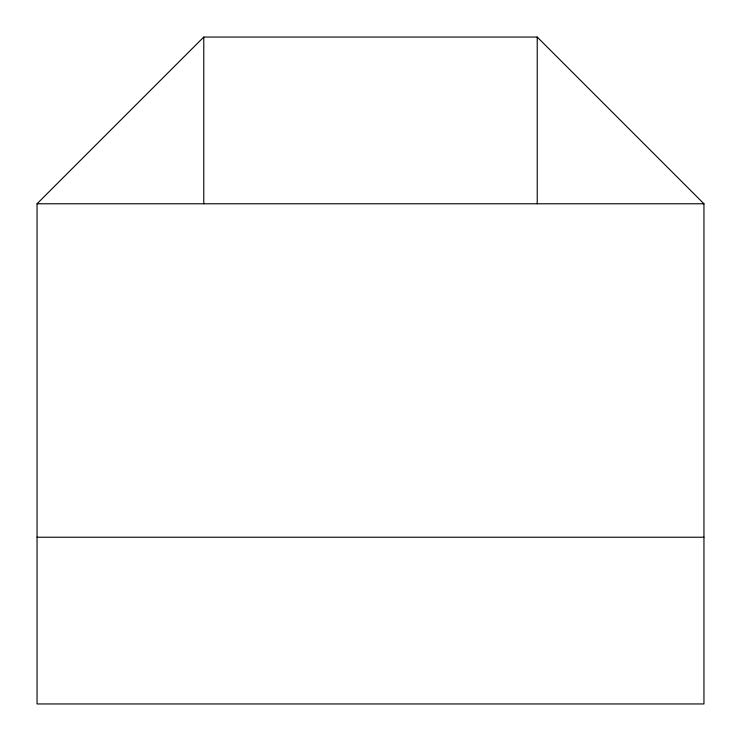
<?xml version="1.0" encoding="UTF-8"?>
<svg xmlns="http://www.w3.org/2000/svg" width="741" height="741" viewBox="0 0 741 741"><rect width="100%" height="100%" fill="white"/><g stroke="black" fill="none" stroke-linecap="round" stroke-linejoin="round"><path stroke-width="1.11" d="M37.05 203.775L203.775 37.05L537.225 37.05L703.95 203.775L703.95 703.95L37.05 703.95L37.05 203.775L703.95 203.775M37.05 537.225L703.95 537.225M537.225 37.05L537.225 203.775M203.775 37.05L203.775 203.775"/></g></svg>
